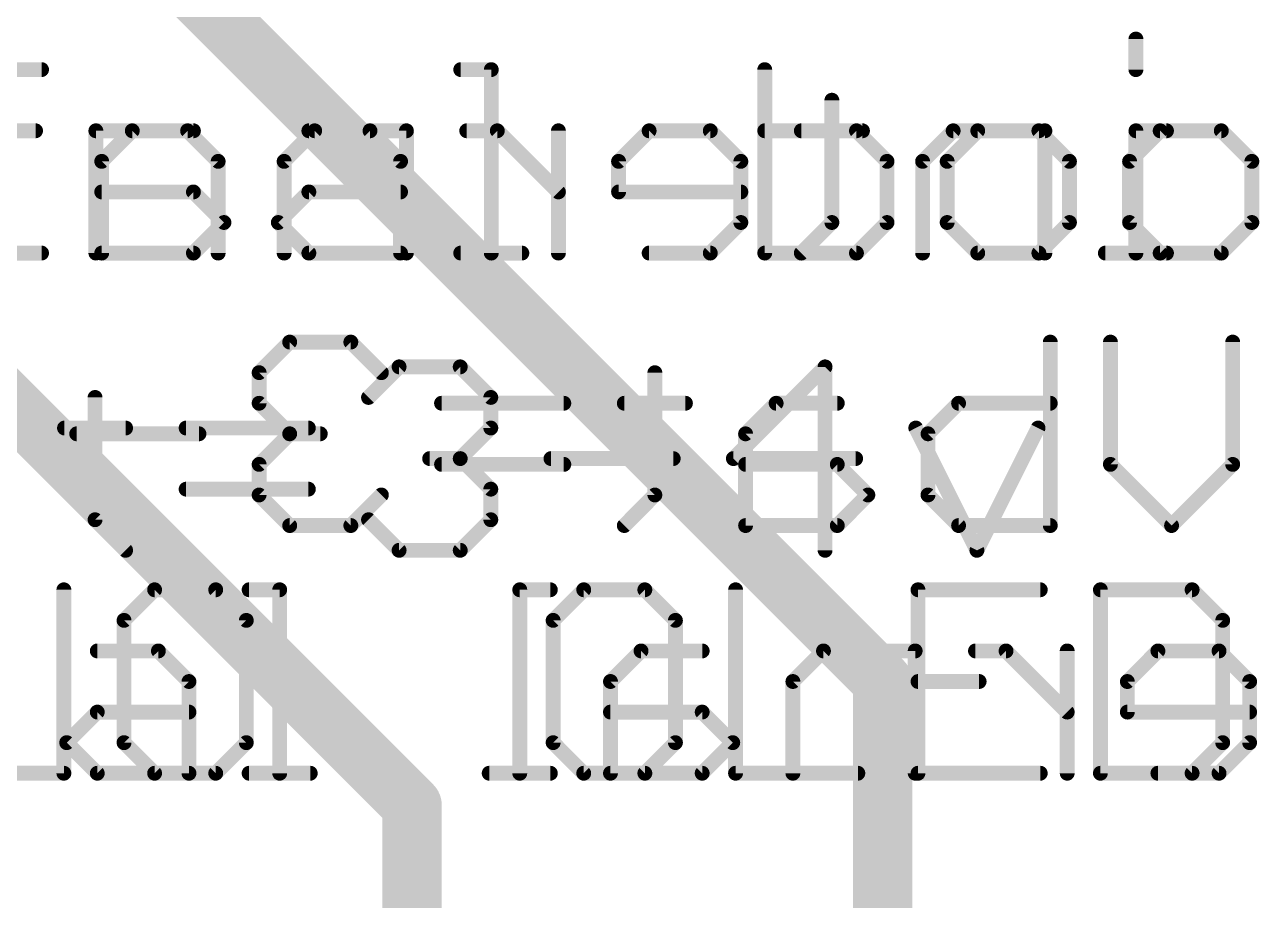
# Model space of a CAD drawing. Extents: x -0.4 to 36.2, y -3.8 to 29.2.
# Drawn here: x 15.79 to 22.12, y 18.18 to 22.67 of the extents above; entities that cross this region are included whole.
import ezdxf

# ---------------------------------------------------------------- set-up
doc = ezdxf.new("R2010")
doc.units = 0
for name, color, linetype in [('1', 12, 'CONTINUOUS'), ('51', 253, 'CONTINUOUS'), ('52', 253, 'CONTINUOUS')]:
    doc.layers.add(name, color=color, linetype=linetype)

msp = doc.modelspace()

# ---------------------------------------------------------------- linework, layer by layer
at = {"layer": '1', "const_width": 0.3048}
for points in [[(15.367, 24.13), (20.193, 19.304)], [(14.859, 21.59), (17.78, 18.669)], [(20.193, 19.304), (20.193, 11.938)], [(17.78, 18.669), (17.78, 11.811)]]:
    msp.add_lwpolyline(points, dxfattribs=at)
at = {"layer": '1', "const_width": 0.1524}
for points in [[(20.2692, 19.304, 1), (20.1168, 19.304)], [(20.1391, 19.2501, 1), (20.2469, 19.3579)], [(17.8562, 18.669, 1), (17.7038, 18.669)], [(17.7261, 18.6151, 1), (17.8339, 18.7229)]]:
    msp.add_lwpolyline(points, format="xyb", dxfattribs=at)
at = {"layer": '51', "const_width": 0.0762}
for points in [[(18.0293, 22.4417), (18.186, 22.4417)], [(18.186, 22.4417), (18.186, 21.5011)], [(19.5885, 22.4417), (19.5885, 21.5011)], [(15.6922, 22.1282), (15.8489, 22.1282)], [(16.1582, 21.5011), (16.1582, 22.1282)], [(16.1582, 22.1282), (16.6285, 22.1282)], [(16.6285, 22.1282), (16.7853, 21.9714)], [(17.2505, 22.1282), (17.5641, 22.1282)], [(17.5641, 22.1282), (17.7208, 21.9714)], [(20.0588, 22.1282), (19.5885, 22.1282)], [(20.2155, 21.9714), (20.0588, 22.1282)], [(20.6808, 22.1282), (20.524, 21.9714)], [(20.9943, 22.1282), (20.6808, 22.1282)], [(21.1511, 21.9714), (20.9943, 22.1282)], [(21.6163, 22.1282), (21.4595, 21.9714)], [(21.9298, 22.1282), (21.6163, 22.1282)], [(22.0866, 21.9714), (21.9298, 22.1282)], [(16.7853, 21.9714), (16.7853, 21.5011)], [(17.7208, 21.9714), (17.7208, 21.5011)], [(20.2155, 21.6579), (20.2155, 21.9714)], [(20.524, 21.9714), (20.524, 21.6579)], [(21.1511, 21.6579), (21.1511, 21.9714)], [(21.4595, 21.9714), (21.4595, 21.6579)], [(22.0866, 21.6579), (22.0866, 21.9714)], [(17.0938, 21.6579), (17.2505, 21.8146)], [(17.2505, 21.8146), (17.7208, 21.8146)], [(17.2505, 21.5011), (17.0938, 21.6579)], [(20.0588, 21.5011), (20.2155, 21.6579)], [(20.524, 21.6579), (20.6808, 21.5011)], [(20.9943, 21.5011), (21.1511, 21.6579)], [(21.4595, 21.6579), (21.6163, 21.5011)], [(21.9298, 21.5011), (22.0866, 21.6579)], [(17.7208, 21.5011), (17.2505, 21.5011)], [(18.0293, 21.5011), (18.3428, 21.5011)], [(19.5885, 21.5011), (20.0588, 21.5011)], [(20.6808, 21.5011), (20.9943, 21.5011)], [(21.6163, 21.5011), (21.9298, 21.5011)], [(17.5565, 20.7609), (17.7133, 20.9177)], [(17.7133, 20.9177), (18.0268, 20.9177)], [(18.0268, 20.9177), (18.1836, 20.7609)], [(19.8978, 20.9177), (19.4275, 20.4474)], [(19.8978, 19.9771), (19.8978, 20.9177)], [(16.1541, 20.7609), (16.1541, 20.1339)], [(18.1836, 20.7609), (18.1836, 20.6042)], [(15.9973, 20.6042), (16.3108, 20.6042)], [(16.621, 20.6042), (17.248, 20.6042)], [(18.1836, 20.6042), (18.0268, 20.4474)], [(20.363, 20.6042), (20.6766, 19.9771)], [(20.6766, 19.9771), (20.9901, 20.6042)], [(18.0268, 20.4474), (17.87, 20.4474)], [(18.0268, 20.4474), (18.1836, 20.2906)], [(18.492, 20.4474), (19.1191, 20.4474)], [(19.4275, 20.4474), (20.0546, 20.4474)], [(16.621, 20.2906), (17.248, 20.2906)], [(18.1836, 20.2906), (18.1836, 20.1339)], [(16.1541, 20.1339), (16.3108, 19.9771)], [(17.7133, 19.9771), (17.5565, 20.1339)], [(18.1836, 20.1339), (18.0268, 19.9771)], [(18.0268, 19.9771), (17.7133, 19.9771)], [(16.9441, 19.7747), (17.1009, 19.7747)], [(17.1009, 19.7747), (17.1009, 18.8341)], [(18.6601, 19.7747), (18.5033, 19.6179)], [(18.9736, 19.7747), (18.6601, 19.7747)], [(19.1304, 19.6179), (18.9736, 19.7747)], [(19.4388, 19.7747), (19.4388, 18.8341)], [(21.0014, 19.7747), (20.3744, 19.7747)], [(20.3744, 19.7747), (20.3744, 18.8341)], [(21.3099, 19.7747), (21.3099, 18.8341)], [(21.7802, 19.7747), (21.3099, 19.7747)], [(21.9369, 19.6179), (21.7802, 19.7747)], [(18.5033, 19.6179), (18.5033, 18.9909)], [(19.1304, 18.9909), (19.1304, 19.6179)], [(21.9369, 18.9909), (21.9369, 19.6179)], [(16.1654, 19.4612), (16.4789, 19.4612)], [(16.4789, 19.4612), (16.6357, 19.3044)], [(16.6357, 19.3044), (16.6357, 18.8341)], [(20.3744, 19.3044), (20.6879, 19.3044)], [(16.0086, 18.9909), (16.1654, 19.1476)], [(16.1654, 19.1476), (16.6357, 19.1476)], [(16.1654, 18.8341), (16.0086, 18.9909)], [(18.5033, 18.9909), (18.6601, 18.8341)], [(18.9736, 18.8341), (19.1304, 18.9909)], [(21.7802, 18.8341), (21.9369, 18.9909)], [(16.6357, 18.8341), (16.1654, 18.8341)], [(16.9441, 18.8341), (17.2577, 18.8341)], [(18.6601, 18.8341), (18.9736, 18.8341)], [(19.4388, 18.8341), (20.0659, 18.8341)], [(20.3744, 18.8341), (21.0014, 18.8341)], [(21.3099, 18.8341), (21.7802, 18.8341)]]:
    msp.add_lwpolyline(points, dxfattribs=at)
at = {"layer": '51', "const_width": 0.0381}
for points in [[(18.0293, 22.4608, 1), (18.0293, 22.4227)], [(18.2051, 22.4417, 1), (18.167, 22.4417)], [(18.186, 22.4227, 1), (18.186, 22.4608)], [(19.6075, 22.4417, 1), (19.5694, 22.4417)], [(15.8489, 22.1091, 1), (15.8489, 22.1472)], [(16.1773, 22.1282, 1), (16.1392, 22.1282)], [(16.1582, 22.1472, 1), (16.1582, 22.1091)], [(16.642, 22.1416, 1), (16.6151, 22.1147)], [(16.6285, 22.1091, 1), (16.6285, 22.1472)], [(17.2505, 22.1472, 1), (17.2505, 22.1091)], [(17.5775, 22.1416, 1), (17.5506, 22.1147)], [(17.5641, 22.1091, 1), (17.5641, 22.1472)], [(19.5885, 22.1472, 1), (19.5885, 22.1091)], [(20.0722, 22.1416, 1), (20.0453, 22.1147)], [(20.0588, 22.1091, 1), (20.0588, 22.1472)], [(20.6808, 22.1472, 1), (20.6808, 22.1091)], [(20.6942, 22.1147, 1), (20.6673, 22.1416)], [(21.0078, 22.1416, 1), (20.9808, 22.1147)], [(20.9943, 22.1091, 1), (20.9943, 22.1472)], [(21.6163, 22.1472, 1), (21.6163, 22.1091)], [(21.6298, 22.1147, 1), (21.6028, 22.1416)], [(21.9433, 22.1416, 1), (21.9163, 22.1147)], [(21.9298, 22.1091, 1), (21.9298, 22.1472)], [(16.8044, 21.9714, 1), (16.7663, 21.9714)], [(16.7718, 21.9579, 1), (16.7988, 21.9849)], [(17.7399, 21.9714, 1), (17.7018, 21.9714)], [(17.7074, 21.9579, 1), (17.7343, 21.9849)], [(20.2346, 21.9714, 1), (20.1965, 21.9714)], [(20.2021, 21.9579, 1), (20.229, 21.9849)], [(20.543, 21.9714, 1), (20.5049, 21.9714)], [(20.5105, 21.9849, 1), (20.5375, 21.9579)], [(21.1701, 21.9714, 1), (21.132, 21.9714)], [(21.1376, 21.9579, 1), (21.1645, 21.9849)], [(21.446, 21.9849, 1), (21.473, 21.9579)], [(21.4786, 21.9714, 1), (21.4405, 21.9714)], [(22.1056, 21.9714, 1), (22.0675, 21.9714)], [(22.0731, 21.9579, 1), (22.1001, 21.9849)], [(17.2505, 21.8337, 1), (17.2505, 21.7956)], [(17.264, 21.8012, 1), (17.2371, 21.8281)], [(17.7208, 21.7956, 1), (17.7208, 21.8337)], [(17.1072, 21.6713, 1), (17.0803, 21.6444)], [(17.0803, 21.6713, 1), (17.1072, 21.6444)], [(20.1965, 21.6579, 1), (20.2346, 21.6579)], [(20.229, 21.6444, 1), (20.2021, 21.6713)], [(20.5049, 21.6579, 1), (20.543, 21.6579)], [(20.5375, 21.6713, 1), (20.5105, 21.6444)], [(21.132, 21.6579, 1), (21.1701, 21.6579)], [(21.1645, 21.6444, 1), (21.1376, 21.6713)], [(21.473, 21.6713, 1), (21.446, 21.6444)], [(21.4405, 21.6579, 1), (21.4786, 21.6579)], [(22.0675, 21.6579, 1), (22.1056, 21.6579)], [(22.1001, 21.6444, 1), (22.0731, 21.6713)], [(17.2505, 21.5202, 1), (17.2505, 21.4821)], [(17.2371, 21.4876, 1), (17.264, 21.5146)], [(17.7208, 21.4821, 1), (17.7208, 21.5202)], [(18.0293, 21.5202, 1), (18.0293, 21.4821)], [(18.3428, 21.4821, 1), (18.3428, 21.5202)], [(19.5885, 21.5202, 1), (19.5885, 21.4821)], [(20.0453, 21.5146, 1), (20.0722, 21.4876)], [(20.0588, 21.4821, 1), (20.0588, 21.5202)], [(20.6808, 21.5202, 1), (20.6808, 21.4821)], [(20.6673, 21.4876, 1), (20.6942, 21.5146)], [(20.9808, 21.5146, 1), (21.0078, 21.4876)], [(20.9943, 21.4821, 1), (20.9943, 21.5202)], [(21.6163, 21.5202, 1), (21.6163, 21.4821)], [(21.6028, 21.4876, 1), (21.6298, 21.5146)], [(21.9163, 21.5146, 1), (21.9433, 21.4876)], [(21.9298, 21.4821, 1), (21.9298, 21.5202)], [(16.1392, 21.5011, 1), (16.1773, 21.5011)], [(16.7663, 21.5011, 1), (16.8044, 21.5011)], [(17.7018, 21.5011, 1), (17.7399, 21.5011)], [(18.167, 21.5011, 1), (18.2051, 21.5011)], [(19.5694, 21.5011, 1), (19.6075, 21.5011)], [(17.7133, 20.9368, 1), (17.7133, 20.8987)], [(17.7267, 20.9042, 1), (17.6998, 20.9312)], [(18.0403, 20.9312, 1), (18.0133, 20.9042)], [(18.0268, 20.8987, 1), (18.0268, 20.9368)], [(19.9169, 20.9177, 1), (19.8788, 20.9177)], [(19.9113, 20.9042, 1), (19.8844, 20.9312)], [(16.1731, 20.7609, 1), (16.135, 20.7609)], [(17.543, 20.7744, 1), (17.57, 20.7475)], [(18.2026, 20.7609, 1), (18.1645, 20.7609)], [(18.1701, 20.7475, 1), (18.197, 20.7744)], [(15.9973, 20.6232, 1), (15.9973, 20.5851)], [(16.3108, 20.5851, 1), (16.3108, 20.6232)], [(16.621, 20.6232, 1), (16.621, 20.5851)], [(17.248, 20.5851, 1), (17.248, 20.6232)], [(18.197, 20.5907, 1), (18.1701, 20.6176)], [(20.3801, 20.6127, 1), (20.346, 20.5956)], [(21.0071, 20.5956, 1), (20.9731, 20.6127)], [(18.1645, 20.6042, 1), (18.2026, 20.6042)], [(17.87, 20.4665, 1), (17.87, 20.4284)], [(18.0403, 20.4609, 1), (18.0133, 20.4339)], [(18.0133, 20.4609, 1), (18.0403, 20.4339)], [(18.0268, 20.4284, 1), (18.0268, 20.4665)], [(18.492, 20.4665, 1), (18.492, 20.4284)], [(19.1191, 20.4284, 1), (19.1191, 20.4665)], [(19.4275, 20.4665, 1), (19.4275, 20.4284)], [(19.4141, 20.4609, 1), (19.441, 20.4339)], [(20.0546, 20.4284, 1), (20.0546, 20.4665)], [(16.621, 20.3097, 1), (16.621, 20.2716)], [(17.248, 20.2716, 1), (17.248, 20.3097)], [(18.2026, 20.2906, 1), (18.1645, 20.2906)], [(18.1701, 20.2772, 1), (18.197, 20.3041)], [(16.1675, 20.1473, 1), (16.1406, 20.1204)], [(16.135, 20.1339, 1), (16.1731, 20.1339)], [(17.57, 20.1473, 1), (17.543, 20.1204)], [(18.1645, 20.1339, 1), (18.2026, 20.1339)], [(18.197, 20.1204, 1), (18.1701, 20.1473)], [(16.2974, 19.9636, 1), (16.3243, 19.9906)], [(17.7133, 19.9962, 1), (17.7133, 19.9581)], [(17.6998, 19.9636, 1), (17.7267, 19.9906)], [(18.0133, 19.9906, 1), (18.0403, 19.9636)], [(18.0268, 19.9581, 1), (18.0268, 19.9962)], [(19.8788, 19.9771, 1), (19.9169, 19.9771)], [(20.6595, 19.9856, 1), (20.6936, 19.9686)], [(20.6595, 19.9686, 1), (20.6936, 19.9856)], [(16.9441, 19.7938, 1), (16.9441, 19.7557)], [(17.1199, 19.7747, 1), (17.0818, 19.7747)], [(17.1009, 19.7557, 1), (17.1009, 19.7938)], [(18.6601, 19.7938, 1), (18.6601, 19.7557)], [(18.6736, 19.7612, 1), (18.6466, 19.7882)], [(18.9871, 19.7882, 1), (18.9601, 19.7612)], [(18.9736, 19.7557, 1), (18.9736, 19.7938)], [(19.4579, 19.7747, 1), (19.4198, 19.7747)], [(20.3934, 19.7747, 1), (20.3553, 19.7747)], [(20.3744, 19.7938, 1), (20.3744, 19.7557)], [(21.0014, 19.7557, 1), (21.0014, 19.7938)], [(21.3099, 19.7938, 1), (21.3099, 19.7557)], [(21.3289, 19.7747, 1), (21.2908, 19.7747)], [(21.7936, 19.7882, 1), (21.7667, 19.7612)], [(21.7802, 19.7557, 1), (21.7802, 19.7938)], [(18.4898, 19.6314, 1), (18.5168, 19.6045)], [(18.5224, 19.6179, 1), (18.4843, 19.6179)], [(19.1494, 19.6179, 1), (19.1113, 19.6179)], [(19.1169, 19.6045, 1), (19.1439, 19.6314)], [(21.956, 19.6179, 1), (21.9179, 19.6179)], [(21.9235, 19.6045, 1), (21.9504, 19.6314)], [(16.1654, 19.4802, 1), (16.1654, 19.4421)], [(16.4924, 19.4746, 1), (16.4654, 19.4477)], [(16.4789, 19.4421, 1), (16.4789, 19.4802)], [(16.6547, 19.3044, 1), (16.6166, 19.3044)], [(16.6222, 19.2909, 1), (16.6491, 19.3179)], [(20.3744, 19.3235, 1), (20.3744, 19.2854)], [(20.6879, 19.2854, 1), (20.6879, 19.3235)], [(16.1654, 19.1667, 1), (16.1654, 19.1286)], [(16.1788, 19.1342, 1), (16.1519, 19.1611)], [(16.6357, 19.1286, 1), (16.6357, 19.1667)], [(16.0221, 19.0043, 1), (15.9951, 18.9774)], [(15.9951, 19.0043, 1), (16.0221, 18.9774)], [(18.5168, 19.0043, 1), (18.4898, 18.9774)], [(18.4843, 18.9909, 1), (18.5224, 18.9909)], [(19.1113, 18.9909, 1), (19.1494, 18.9909)], [(19.1439, 18.9774, 1), (19.1169, 19.0043)], [(21.9179, 18.9909, 1), (21.956, 18.9909)], [(21.9504, 18.9774, 1), (21.9235, 19.0043)], [(16.1654, 18.8531, 1), (16.1654, 18.815)], [(16.6357, 18.815, 1), (16.6357, 18.8531)], [(16.9441, 18.8531, 1), (16.9441, 18.815)], [(17.2577, 18.815, 1), (17.2577, 18.8531)], [(18.6601, 18.8531, 1), (18.6601, 18.815)], [(18.9736, 18.815, 1), (18.9736, 18.8531)], [(19.4388, 18.8531, 1), (19.4388, 18.815)], [(20.0659, 18.815, 1), (20.0659, 18.8531)], [(20.3744, 18.8531, 1), (20.3744, 18.815)], [(21.0014, 18.815, 1), (21.0014, 18.8531)], [(21.3099, 18.8531, 1), (21.3099, 18.815)], [(21.7802, 18.815, 1), (21.7802, 18.8531)], [(16.1519, 18.8206, 1), (16.1788, 18.8476)], [(16.6166, 18.8341, 1), (16.6547, 18.8341)], [(17.0818, 18.8341, 1), (17.1199, 18.8341)], [(18.6466, 18.8206, 1), (18.6736, 18.8476)], [(18.9601, 18.8476, 1), (18.9871, 18.8206)], [(19.4198, 18.8341, 1), (19.4579, 18.8341)], [(20.3553, 18.8341, 1), (20.3934, 18.8341)], [(21.2908, 18.8341, 1), (21.3289, 18.8341)], [(21.7667, 18.8476, 1), (21.7936, 18.8206)]]:
    msp.add_lwpolyline(points, format="xyb", dxfattribs=at)
at = {"layer": '52', "const_width": 0.0381}
for points in [[(21.511, 22.5985, 1), (21.4729, 22.5985)], [(15.8797, 22.4227, 1), (15.8797, 22.4608)], [(21.4729, 22.4417, 1), (21.511, 22.4417)], [(19.9518, 22.2849, 1), (19.9137, 22.2849)], [(16.3449, 22.1472, 1), (16.3449, 22.1091)], [(16.3584, 22.1147, 1), (16.3315, 22.1416)], [(16.6585, 22.1091, 1), (16.6585, 22.1472)], [(17.2805, 22.1472, 1), (17.2805, 22.1091)], [(17.2939, 22.1147, 1), (17.267, 22.1416)], [(17.7698, 22.1282, 1), (17.7317, 22.1282)], [(17.7508, 22.1091, 1), (17.7508, 22.1472)], [(18.0601, 22.1472, 1), (18.0601, 22.1091)], [(18.2303, 22.1416, 1), (18.2033, 22.1147)], [(18.2168, 22.1091, 1), (18.2168, 22.1472)], [(18.5494, 22.1282, 1), (18.5113, 22.1282)], [(18.9956, 22.1472, 1), (18.9956, 22.1091)], [(19.009, 22.1147, 1), (18.9821, 22.1416)], [(19.3226, 22.1416, 1), (19.2956, 22.1147)], [(19.3091, 22.1091, 1), (19.3091, 22.1472)], [(19.776, 22.1472, 1), (19.776, 22.1091)], [(20.0896, 22.1091, 1), (20.0896, 22.1472)], [(20.5548, 22.1472, 1), (20.5548, 22.1091)], [(20.5682, 22.1147, 1), (20.5413, 22.1416)], [(21.0441, 22.1282, 1), (21.006, 22.1282)], [(21.0251, 22.1091, 1), (21.0251, 22.1472)], [(21.511, 22.1282, 1), (21.4729, 22.1282)], [(21.492, 22.1472, 1), (21.492, 22.1091)], [(21.6487, 22.1091, 1), (21.6487, 22.1472)], [(16.1747, 21.9849, 1), (16.2016, 21.9579)], [(16.2072, 21.9714, 1), (16.1691, 21.9714)], [(17.1427, 21.9714, 1), (17.1046, 21.9714)], [(17.1102, 21.9849, 1), (17.1372, 21.9579)], [(18.8253, 21.9849, 1), (18.8523, 21.9579)], [(18.8579, 21.9714, 1), (18.8198, 21.9714)], [(19.4849, 21.9714, 1), (19.4468, 21.9714)], [(19.4524, 21.9579, 1), (19.4793, 21.9849)], [(20.417, 21.9714, 1), (20.3789, 21.9714)], [(20.3845, 21.9849, 1), (20.4115, 21.9579)], [(16.1882, 21.8337, 1), (16.1882, 21.7956)], [(16.6719, 21.8281, 1), (16.645, 21.8012)], [(16.6585, 21.7956, 1), (16.6585, 21.8337)], [(18.5169, 21.8012, 1), (18.5438, 21.8281)], [(18.8388, 21.8337, 1), (18.8388, 21.7956)], [(19.4659, 21.7956, 1), (19.4659, 21.8337)], [(18.8198, 21.8146, 1), (18.8579, 21.8146)], [(16.8287, 21.6444, 1), (16.8018, 21.6713)], [(16.8018, 21.6444, 1), (16.8287, 21.6713)], [(19.4468, 21.6579, 1), (19.4849, 21.6579)], [(19.4793, 21.6444, 1), (19.4524, 21.6713)], [(19.9137, 21.6579, 1), (19.9518, 21.6579)], [(19.9463, 21.6444, 1), (19.9193, 21.6713)], [(15.8797, 21.4821, 1), (15.8797, 21.5202)], [(16.1882, 21.5202, 1), (16.1882, 21.4821)], [(16.645, 21.5146, 1), (16.6719, 21.4876)], [(16.6585, 21.4821, 1), (16.6585, 21.5202)], [(18.9956, 21.5202, 1), (18.9956, 21.4821)], [(19.2956, 21.5146, 1), (19.3226, 21.4876)], [(19.3091, 21.4821, 1), (19.3091, 21.5202)], [(19.7625, 21.5146, 1), (19.7895, 21.4876)], [(21.3352, 21.5202, 1), (21.3352, 21.4821)], [(21.6487, 21.4821, 1), (21.6487, 21.5202)], [(16.1691, 21.5011, 1), (16.2072, 21.5011)], [(17.1046, 21.5011, 1), (17.1427, 21.5011)], [(17.7317, 21.5011, 1), (17.7698, 21.5011)], [(18.5113, 21.5011, 1), (18.5494, 21.5011)], [(20.3789, 21.5011, 1), (20.417, 21.5011)], [(21.006, 21.5011, 1), (21.0441, 21.5011)], [(21.4729, 21.5011, 1), (21.511, 21.5011)], [(17.1522, 21.0638, 1), (17.1522, 21.0257)], [(17.1657, 21.0312, 1), (17.1387, 21.0582)], [(17.4792, 21.0582, 1), (17.4523, 21.0312)], [(17.4657, 21.0257, 1), (17.4657, 21.0638)], [(21.0718, 21.0447, 1), (21.0337, 21.0447)], [(21.3803, 21.0447, 1), (21.3422, 21.0447)], [(22.0073, 21.0447, 1), (21.9692, 21.0447)], [(17.0145, 20.8879, 1), (16.9764, 20.8879)], [(16.982, 20.9014, 1), (17.0089, 20.8745)], [(17.609, 20.8745, 1), (17.636, 20.9014)], [(19.044, 20.8879, 1), (19.0059, 20.8879)], [(17.0089, 20.7446, 1), (16.982, 20.7177)], [(17.931, 20.7502, 1), (17.931, 20.7121)], [(18.558, 20.7121, 1), (18.558, 20.7502)], [(18.8682, 20.7502, 1), (18.8682, 20.7121)], [(19.1817, 20.7121, 1), (19.1817, 20.7502)], [(19.6469, 20.7502, 1), (19.6469, 20.7121)], [(19.6604, 20.7177, 1), (19.6335, 20.7446)], [(19.9605, 20.7121, 1), (19.9605, 20.7502)], [(20.5825, 20.7502, 1), (20.5825, 20.7121)], [(20.5959, 20.7177, 1), (20.569, 20.7446)], [(21.0527, 20.7121, 1), (21.0527, 20.7502)], [(16.9764, 20.7312, 1), (17.0145, 20.7312)], [(16.0599, 20.5935, 1), (16.0599, 20.5554)], [(16.687, 20.5554, 1), (16.687, 20.5935)], [(17.1522, 20.5935, 1), (17.1522, 20.5554)], [(17.1657, 20.5609, 1), (17.1387, 20.5879)], [(17.1387, 20.5609, 1), (17.1657, 20.5879)], [(17.309, 20.5554, 1), (17.309, 20.5935)], [(19.5092, 20.5744, 1), (19.4711, 20.5744)], [(19.4767, 20.5879, 1), (19.5036, 20.5609)], [(20.4447, 20.5744, 1), (20.4066, 20.5744)], [(20.4122, 20.5879, 1), (20.4392, 20.5609)], [(17.0145, 20.4176, 1), (16.9764, 20.4176)], [(17.931, 20.4367, 1), (17.931, 20.3986)], [(18.558, 20.3986, 1), (18.558, 20.4367)], [(19.4902, 20.4367, 1), (19.4902, 20.3986)], [(19.9739, 20.4311, 1), (19.947, 20.4042)], [(19.9605, 20.3986, 1), (19.9605, 20.4367)], [(21.3747, 20.4311, 1), (21.3477, 20.4042)], [(22.0017, 20.4042, 1), (21.9748, 20.4311)], [(16.982, 20.4311, 1), (17.0089, 20.4042)], [(21.3422, 20.4176, 1), (21.3803, 20.4176)], [(21.9692, 20.4176, 1), (22.0073, 20.4176)], [(17.0089, 20.2743, 1), (16.982, 20.2474)], [(16.9764, 20.2609, 1), (17.0145, 20.2609)], [(17.636, 20.2474, 1), (17.609, 20.2743)], [(19.0059, 20.2609, 1), (19.044, 20.2609)], [(19.0384, 20.2474, 1), (19.0115, 20.2743)], [(20.1307, 20.2474, 1), (20.1038, 20.2743)], [(20.1038, 20.2474, 1), (20.1307, 20.2743)], [(20.4392, 20.2743, 1), (20.4122, 20.2474)], [(20.4066, 20.2609, 1), (20.4447, 20.2609)], [(17.1522, 20.1232, 1), (17.1522, 20.0851)], [(17.1387, 20.0906, 1), (17.1657, 20.1176)], [(17.4523, 20.1176, 1), (17.4792, 20.0906)], [(17.4657, 20.0851, 1), (17.4657, 20.1232)], [(18.8547, 20.1176, 1), (18.8816, 20.0906)], [(19.4902, 20.1232, 1), (19.4902, 20.0851)], [(19.947, 20.1176, 1), (19.9739, 20.0906)], [(19.9605, 20.0851, 1), (19.9605, 20.1232)], [(20.5825, 20.1232, 1), (20.5825, 20.0851)], [(20.569, 20.0906, 1), (20.5959, 20.1176)], [(21.0527, 20.0851, 1), (21.0527, 20.1232)], [(21.6613, 20.1176, 1), (21.6882, 20.0906)], [(21.6613, 20.0906, 1), (21.6882, 20.1176)], [(19.4711, 20.1041, 1), (19.5092, 20.1041)], [(21.0337, 20.1041, 1), (21.0718, 20.1041)], [(16.0132, 19.7747, 1), (15.9751, 19.7747)], [(16.4594, 19.7938, 1), (16.4594, 19.7557)], [(16.4729, 19.7612, 1), (16.4459, 19.7882)], [(16.7864, 19.7882, 1), (16.7594, 19.7612)], [(16.7729, 19.7557, 1), (16.7729, 19.7938)], [(18.3321, 19.7938, 1), (18.3321, 19.7557)], [(18.3512, 19.7747, 1), (18.3131, 19.7747)], [(18.4889, 19.7557, 1), (18.4889, 19.7938)], [(16.3217, 19.6179, 1), (16.2836, 19.6179)], [(16.2891, 19.6314, 1), (16.3161, 19.6045)], [(16.9487, 19.6179, 1), (16.9106, 19.6179)], [(16.9162, 19.6045, 1), (16.9432, 19.6314)], [(18.9541, 19.4802, 1), (18.9541, 19.4421)], [(18.9676, 19.4477, 1), (18.9406, 19.4746)], [(19.2676, 19.4421, 1), (19.2676, 19.4802)], [(19.8896, 19.4802, 1), (19.8896, 19.4421)], [(19.9031, 19.4477, 1), (19.8761, 19.4746)], [(20.379, 19.4612, 1), (20.3409, 19.4612)], [(20.3599, 19.4421, 1), (20.3599, 19.4802)], [(20.6692, 19.4802, 1), (20.6692, 19.4421)], [(20.8394, 19.4746, 1), (20.8125, 19.4477)], [(20.826, 19.4421, 1), (20.826, 19.4802)], [(21.1586, 19.4612, 1), (21.1205, 19.4612)], [(21.6047, 19.4802, 1), (21.6047, 19.4421)], [(21.6182, 19.4477, 1), (21.5913, 19.4746)], [(21.9317, 19.4746, 1), (21.9048, 19.4477)], [(21.9183, 19.4421, 1), (21.9183, 19.4802)], [(18.7839, 19.3179, 1), (18.8108, 19.2909)], [(18.8164, 19.3044, 1), (18.7783, 19.3044)], [(19.7519, 19.3044, 1), (19.7138, 19.3044)], [(19.7194, 19.3179, 1), (19.7463, 19.2909)], [(21.467, 19.3044, 1), (21.4289, 19.3044)], [(21.4345, 19.3179, 1), (21.4614, 19.2909)], [(22.0941, 19.3044, 1), (22.056, 19.3044)], [(22.0616, 19.2909, 1), (22.0885, 19.3179)], [(18.7973, 19.1667, 1), (18.7973, 19.1286)], [(19.2811, 19.1611, 1), (19.2542, 19.1342)], [(19.2676, 19.1286, 1), (19.2676, 19.1667)], [(21.448, 19.1667, 1), (21.448, 19.1286)], [(22.075, 19.1286, 1), (22.075, 19.1667)], [(21.126, 19.1342, 1), (21.153, 19.1611)], [(21.4289, 19.1476, 1), (21.467, 19.1476)], [(16.3161, 19.0043, 1), (16.2891, 18.9774)], [(16.2836, 18.9909, 1), (16.3217, 18.9909)], [(16.9106, 18.9909, 1), (16.9487, 18.9909)], [(16.9432, 18.9774, 1), (16.9162, 19.0043)], [(19.4379, 18.9774, 1), (19.4109, 19.0043)], [(19.4109, 18.9774, 1), (19.4379, 19.0043)], [(22.056, 18.9909, 1), (22.0941, 18.9909)], [(22.0885, 18.9774, 1), (22.0616, 19.0043)], [(15.9942, 18.815, 1), (15.9942, 18.8531)], [(16.4594, 18.8531, 1), (16.4594, 18.815)], [(16.7729, 18.815, 1), (16.7729, 18.8531)], [(18.1753, 18.8531, 1), (18.1753, 18.815)], [(18.4889, 18.815, 1), (18.4889, 18.8531)], [(18.7973, 18.8531, 1), (18.7973, 18.815)], [(19.2676, 18.815, 1), (19.2676, 18.8531)], [(21.6047, 18.8531, 1), (21.6047, 18.815)], [(21.9183, 18.815, 1), (21.9183, 18.8531)], [(15.9751, 18.8341, 1), (16.0132, 18.8341)], [(16.4459, 18.8206, 1), (16.4729, 18.8476)], [(16.7594, 18.8476, 1), (16.7864, 18.8206)], [(18.3131, 18.8341, 1), (18.3512, 18.8341)], [(18.7783, 18.8341, 1), (18.8164, 18.8341)], [(19.2542, 18.8476, 1), (19.2811, 18.8206)], [(19.7138, 18.8341, 1), (19.7519, 18.8341)], [(20.3409, 18.8341, 1), (20.379, 18.8341)], [(21.1205, 18.8341, 1), (21.1586, 18.8341)], [(21.9048, 18.8476, 1), (21.9317, 18.8206)]]:
    msp.add_lwpolyline(points, format="xyb", dxfattribs=at)
at = {"layer": '52', "const_width": 0.0762}
for points in [[(21.492, 22.5985), (21.492, 22.4417)], [(15.8797, 22.4417), (15.723, 22.4417)], [(19.9328, 22.2849), (19.9328, 21.6579)], [(16.3449, 22.1282), (16.1882, 21.9714)], [(16.6585, 22.1282), (16.3449, 22.1282)], [(17.2805, 22.1282), (17.1237, 21.9714)], [(17.7508, 22.1282), (17.2805, 22.1282)], [(17.7508, 21.5011), (17.7508, 22.1282)], [(18.2168, 22.1282), (18.0601, 22.1282)], [(18.5304, 21.8146), (18.2168, 22.1282)], [(18.5304, 21.5011), (18.5304, 22.1282)], [(18.9956, 22.1282), (18.8388, 21.9714)], [(19.3091, 22.1282), (18.9956, 22.1282)], [(19.4659, 21.9714), (19.3091, 22.1282)], [(20.0896, 22.1282), (19.776, 22.1282)], [(20.5548, 22.1282), (20.398, 21.9714)], [(21.0251, 22.1282), (20.5548, 22.1282)], [(21.0251, 21.5011), (21.0251, 22.1282)], [(21.6487, 22.1282), (21.492, 22.1282)], [(21.492, 22.1282), (21.492, 21.5011)], [(16.1882, 21.9714), (16.1882, 21.5011)], [(17.1237, 21.9714), (17.1237, 21.5011)], [(18.8388, 21.9714), (18.8388, 21.8146)], [(19.4659, 21.6579), (19.4659, 21.9714)], [(20.398, 21.9714), (20.398, 21.5011)], [(16.6585, 21.8146), (16.1882, 21.8146)], [(16.8152, 21.6579), (16.6585, 21.8146)], [(18.8388, 21.8146), (19.4659, 21.8146)], [(16.6585, 21.5011), (16.8152, 21.6579)], [(19.3091, 21.5011), (19.4659, 21.6579)], [(19.9328, 21.6579), (19.776, 21.5011)], [(15.8797, 21.5011), (15.5662, 21.5011)], [(16.1882, 21.5011), (16.6585, 21.5011)], [(18.9956, 21.5011), (19.3091, 21.5011)], [(21.6487, 21.5011), (21.3352, 21.5011)], [(17.1522, 21.0447), (16.9954, 20.8879)], [(17.4657, 21.0447), (17.1522, 21.0447)], [(17.6225, 20.8879), (17.4657, 21.0447)], [(21.0527, 21.0447), (21.0527, 20.1041)], [(21.3612, 20.4176), (21.3612, 21.0447)], [(21.9883, 21.0447), (21.9883, 20.4176)], [(16.9954, 20.8879), (16.9954, 20.7312)], [(19.0249, 20.8879), (19.0249, 20.2609)], [(16.9954, 20.7312), (17.1522, 20.5744)], [(18.558, 20.7312), (17.931, 20.7312)], [(19.1817, 20.7312), (18.8682, 20.7312)], [(19.6469, 20.7312), (19.4902, 20.5744)], [(19.9605, 20.7312), (19.6469, 20.7312)], [(20.4257, 20.5744), (20.5825, 20.7312)], [(20.5825, 20.7312), (21.0527, 20.7312)], [(16.687, 20.5744), (16.0599, 20.5744)], [(17.1522, 20.5744), (16.9954, 20.4176)], [(17.1522, 20.5744), (17.309, 20.5744)], [(19.4902, 20.5744), (19.4902, 20.1041)], [(20.4257, 20.2609), (20.4257, 20.5744)], [(16.9954, 20.4176), (16.9954, 20.2609)], [(18.558, 20.4176), (17.931, 20.4176)], [(19.9605, 20.4176), (19.4902, 20.4176)], [(20.1172, 20.2609), (19.9605, 20.4176)], [(21.6747, 20.1041), (21.3612, 20.4176)], [(21.9883, 20.4176), (21.6747, 20.1041)], [(16.9954, 20.2609), (17.1522, 20.1041)], [(17.4657, 20.1041), (17.6225, 20.2609)], [(19.0249, 20.2609), (18.8682, 20.1041)], [(19.9605, 20.1041), (20.1172, 20.2609)], [(20.5825, 20.1041), (20.4257, 20.2609)], [(17.1522, 20.1041), (17.4657, 20.1041)], [(19.4902, 20.1041), (19.9605, 20.1041)], [(21.0527, 20.1041), (20.5825, 20.1041)], [(15.9942, 19.7747), (15.9942, 18.8341)], [(16.3026, 19.6179), (16.4594, 19.7747)], [(16.4594, 19.7747), (16.7729, 19.7747)], [(16.7729, 19.7747), (16.9297, 19.6179)], [(18.4889, 19.7747), (18.3321, 19.7747)], [(18.3321, 19.7747), (18.3321, 18.8341)], [(16.3026, 18.9909), (16.3026, 19.6179)], [(16.9297, 19.6179), (16.9297, 18.9909)], [(18.9541, 19.4612), (18.7973, 19.3044)], [(19.2676, 19.4612), (18.9541, 19.4612)], [(19.8896, 19.4612), (19.7328, 19.3044)], [(20.3599, 19.4612), (19.8896, 19.4612)], [(20.3599, 18.8341), (20.3599, 19.4612)], [(20.826, 19.4612), (20.6692, 19.4612)], [(21.1395, 19.1476), (20.826, 19.4612)], [(21.1395, 18.8341), (21.1395, 19.4612)], [(21.6047, 19.4612), (21.448, 19.3044)], [(21.9183, 19.4612), (21.6047, 19.4612)], [(22.075, 19.3044), (21.9183, 19.4612)], [(18.7973, 19.3044), (18.7973, 18.8341)], [(19.7328, 19.3044), (19.7328, 18.8341)], [(21.448, 19.3044), (21.448, 19.1476)], [(22.075, 18.9909), (22.075, 19.3044)], [(19.2676, 19.1476), (18.7973, 19.1476)], [(19.4244, 18.9909), (19.2676, 19.1476)], [(21.448, 19.1476), (22.075, 19.1476)], [(16.4594, 18.8341), (16.3026, 18.9909)], [(16.9297, 18.9909), (16.7729, 18.8341)], [(19.2676, 18.8341), (19.4244, 18.9909)], [(21.9183, 18.8341), (22.075, 18.9909)], [(15.9942, 18.8341), (15.3671, 18.8341)], [(16.7729, 18.8341), (16.4594, 18.8341)], [(18.4889, 18.8341), (18.1753, 18.8341)], [(18.7973, 18.8341), (19.2676, 18.8341)], [(21.6047, 18.8341), (21.9183, 18.8341)]]:
    msp.add_lwpolyline(points, dxfattribs=at)

doc.saveas('drawing.dxf')
